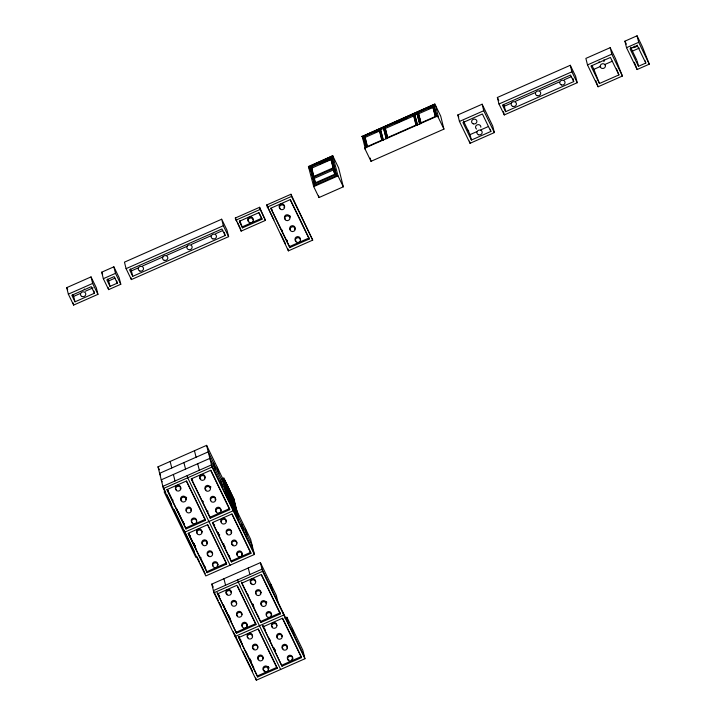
<?xml version="1.0" encoding="UTF-8"?>
<svg xmlns="http://www.w3.org/2000/svg" width="716" height="716" viewBox="0 0 716 716"><rect width="100%" height="100%" fill="white"/><g stroke="black" fill="none" stroke-linecap="round" stroke-linejoin="round"><path stroke-width="1.07" d="M434.863 104.071L362.001 136.55L434.863 104.071L440.689 116.09L443.938 129.113L371.013 161.315L364.65 148.203L437.583 116.001L438.371 117.102L435.462 105.44L433.431 106.335M366.127 147.675L363.289 136.282L380.303 128.764L383.418 140.22M386.184 138.815L383.346 127.43L414.483 113.674L417.598 125.121M419.603 124.056L416.766 112.663L433.78 105.154L436.894 116.601M379.22 129.847L381.789 140.157L367.21 146.592L364.641 136.291L379.22 129.847L379.757 130.939L365.169 137.382L367.478 146.655M413.409 114.748L415.978 125.058L387.267 137.74L384.689 127.43L413.409 114.748L414.206 116.395M432.706 106.228L435.274 116.538L420.686 122.982L418.117 112.672L432.706 106.228L435.543 116.601M364.56 136.747L362.538 137.642L365.437 149.304L364.65 148.203M379.749 130.035L383.803 128.245M414.188 114.829L417.231 113.486M374.826 132.514L377.833 131.189M395.93 123.197L401.953 120.53M403.967 119.644L406.983 118.319M428.311 108.895L431.309 107.57M387.535 137.803L385.226 128.522L413.938 115.849L416.247 125.121M433.234 107.328L418.645 113.763L420.963 123.045M308.426 166.497L332.734 155.766L338.57 167.786L343.313 186.813L319.005 197.544L313.706 186.616L308.426 166.497L309.885 169.504M308.524 166.9L332.734 155.766M309.84 166.756L331.723 157.09L336.601 175.626L314.718 185.292L309.84 166.756L310.368 167.848M330.702 158.424L334.658 174.283L315.21 182.866L311.254 167.007L330.702 158.424L331.231 159.516L334.748 173.612L333.772 169.781L314.342 178.347L313.805 177.255L333.253 168.672L333.772 169.773L333.584 168.967M319.434 164.17L329.163 159.874M331.231 159.516L311.782 168.108L311.254 167.007M313.608 176.467L333.056 167.875M66.722 287.644L91.03 276.904L96.329 287.832L97.949 294.348L73.641 305.079L68.342 294.151L66.722 287.644L67.68 289.631M101.708 272.187L113.862 266.826L119.16 277.745L120.789 284.261L108.635 289.622L103.337 278.694L101.708 272.187L102.674 274.174M221.691 219.212L124.459 262.145L126.079 268.652L131.377 279.58L228.619 236.647L226.99 230.14L221.691 219.212L223.32 225.719L228.619 236.647M457.828 114.945L482.137 104.214L492.733 126.061L494.353 132.576L470.045 143.307L459.448 121.451L457.828 114.945L458.786 116.932M497.36 97.483L570.285 65.29L575.583 76.209L577.203 82.725L504.279 114.927L498.98 103.999L497.36 97.483L498.801 100.464M610.184 47.668L585.876 58.399L587.496 64.914L598.093 86.77L622.401 76.03L615.483 58.596L610.184 47.668L611.804 54.174L622.401 76.03M624.907 41.17L637.061 35.8L642.359 46.728L649.278 64.163L637.124 69.533L626.527 47.677L624.907 41.17L626.348 44.15M235.304 218.013L259.613 207.282L265.457 220.376L241.149 231.116L235.304 218.013L236.754 220.993M266.665 204.982L290.973 194.251L312.704 240.129L288.396 250.86L266.665 204.982L273.888 219.884M314.19 184.2L336.072 174.534L331.723 157.09M68.342 294.151L92.65 283.42L91.03 276.904M103.337 278.694L115.491 273.333L113.862 266.826M126.079 268.652L223.32 225.719M235.85 220.188L260.159 209.448L259.613 207.282M459.448 121.451L483.756 110.72L482.137 104.214M498.98 103.999L571.905 71.797L570.285 65.29M587.496 64.914L611.804 54.174M626.527 47.677L638.681 42.307L637.061 35.8M267.202 207.148L291.51 196.417L290.973 194.251M313.706 186.616L338.015 175.885L332.833 156.16M93.921 291.063L94.458 293.229L75.01 301.821L73.659 296.397L80.469 293.39M85.329 291.242L93.107 287.805M116.753 280.976L117.299 283.151L110.004 286.364L108.653 280.94L115.034 278.121M224.314 232.279L225.128 235.537L132.755 276.322L131.395 270.899L138.501 267.757M142.565 265.967L162.863 256.999M166.926 255.209L187.225 246.25M191.288 244.451L211.596 235.492M215.65 233.693L222.757 230.561M572.907 78.357L573.713 81.606L505.648 111.669L504.297 106.237L511.412 103.104M515.475 101.305L534.771 92.785M539.855 90.538L559.16 82.018M564.235 79.771L571.35 76.639M632.228 51.203L639.325 48.07M616.512 68.852L618.91 74.92L599.462 83.504L593.868 69.345L600.679 66.337M604.572 64.619L612.35 61.182M261.716 218.255L261.966 219.266L242.518 227.858L242.268 226.847L261.716 218.255L258.986 212.634M490.326 129.292L490.863 131.458L471.414 140.05L470.063 134.626L476.874 131.619M480.758 129.9L488.536 126.464M645.787 63.053L637.312 45.564L630.017 48.786L638.502 66.275L645.787 63.053L645.25 60.878M308.963 237.998L309.214 239.01L289.765 247.602L289.515 246.59L308.963 237.998L290.365 199.648M235.689 508.485L250.618 539.282L254.404 554.47L205.787 575.941L163.4 488.518L157.994 466.823L206.611 445.352L222.506 478.136L227.375 497.665M163.4 488.518L212.017 467.056L206.611 445.352M221.933 478.941L223.848 478.1L234.436 499.956M223.356 480.525L224.573 479.988L234.105 499.652L238.455 517.095L237.238 517.632L227.706 497.96L223.356 480.525L224.314 482.486M227.706 497.96L228.923 497.423L224.573 479.988M230.391 503.124L228.037 498.264L229.254 497.727L225.298 481.868L233.774 499.356L237.73 515.207L229.254 497.727M233.774 499.356L232.557 499.893L225.97 486.289M205.161 519.368L205.411 520.38L185.963 528.972L185.713 527.961L205.161 519.368L186.563 481.018M229.469 508.637L229.72 509.649L210.271 518.232L210.021 517.221L229.469 508.637L210.871 470.287M226.354 563.08L226.605 564.092L207.157 572.675L206.906 571.663L226.354 563.08L207.756 524.73M250.663 552.349L250.913 553.361L231.465 561.944L231.214 560.932L250.663 552.349L232.065 513.99M284.879 618.168L286.901 617.273L302.796 650.056L304.962 658.729L256.337 680.2L213.959 592.785L211.793 584.104L260.409 562.633L276.304 595.417L277.924 601.923M213.959 592.785L262.575 571.314L260.409 562.633M217.449 593.895L236.889 585.303L255.97 624.647L236.522 633.23L217.19 592.884L236.522 633.23M236.271 632.219L255.71 623.636L237.596 586.261M280.019 612.896L280.278 613.907L260.83 622.499L260.579 621.488L280.019 612.896L261.43 574.545M238.643 637.607L258.082 629.015L277.164 668.35L257.715 676.942L238.383 636.596L257.715 676.942M262.951 626.867L282.39 618.284L301.472 657.619L282.023 666.211L262.691 625.856L282.023 666.211M257.465 675.931L276.904 667.339L258.306 628.988M281.773 665.2L301.212 656.608L282.623 618.257M235.591 512.056L235.108 510.132L236.334 509.604L227.849 492.116M599.059 61.746L599.274 62.131A2.667 2.417 -14 0 0 599.74 62.587M638.681 42.307L649.278 64.163M630.554 47.247L636.676 59.876M618.91 74.92L610.435 57.441L590.986 66.024L599.462 83.504M591.989 65.46L593.868 69.345M571.905 71.797L577.203 82.725M573.713 81.606L570.536 75.055L502.471 105.109L505.648 111.669M503.393 104.366L504.297 106.237M483.756 110.72L494.353 132.576M490.863 131.458L482.387 113.978L462.939 122.561L471.414 140.05M463.467 121.022L470.063 134.626M437.583 116.001L443.938 129.113M418.117 112.672L421.223 123.591M416.766 112.663L419.88 124.119M384.689 127.43L385.226 128.522M383.346 127.43L386.192 137.839M364.641 136.291L365.169 137.382M363.289 136.282L366.145 146.691M361.938 136.273L363.397 139.28M338.015 175.885L343.313 186.813M336.072 174.534L336.601 175.626M291.51 196.417L312.704 240.129M309.214 239.01L290.141 199.674L270.693 208.267L289.765 247.602M270.916 208.231L289.515 246.59M280.636 233.792L285.451 243.726M260.159 209.448L265.457 220.376M261.966 219.266L258.789 212.715L239.341 221.298L242.518 227.858M239.538 221.226L242.268 226.847M237.712 222.98L240.129 227.948M225.128 235.537L221.942 228.977L129.569 269.762L132.755 276.322M130.491 269.028L131.395 270.899M224.654 483.005L222.73 479.031L223.848 478.1M227.545 488.965L231.393 496.913M227.169 488.393L232.431 499.392L234.141 506.23M227.652 491.319L236.137 508.808M224.126 484.642L208.231 451.868L159.614 473.33L160.581 475.317M228.995 497.504L235.108 510.132M225.746 491.158L209.851 458.374L161.234 479.836L162.21 481.85M228.923 497.423L252.238 545.789M233.219 508.951L236.513 515.744L234.982 509.613M253.867 552.305L211.48 464.881L162.863 486.352L165.754 492.313M304.416 656.563L262.029 569.148L213.413 590.611L218.228 600.545M212.017 467.056L254.404 554.47M262.575 571.314L304.962 658.729M115.491 273.333L120.789 284.261M229.72 509.649L210.647 470.314L191.199 478.897L210.271 518.232M250.913 553.361L231.841 514.016L212.392 522.608L231.465 561.944M280.278 613.907L261.206 574.572L241.757 583.164L260.83 622.499M117.299 283.151L114.121 276.591L106.827 279.813L110.004 286.364M107.74 279.07L108.653 280.94M191.423 478.87L210.021 517.221M212.616 522.582L231.214 560.932M241.498 582.153L260.579 621.488M230.096 565.201L187.708 477.787L187.171 475.612M280.654 669.469L238.267 582.045L237.721 579.879M92.65 283.42L97.949 294.348M205.411 520.38L186.339 481.045L166.891 489.628L185.963 528.972M226.605 564.092L207.533 524.756L188.084 533.339L207.157 572.675M94.458 293.229L91.281 286.677L71.833 295.26L75.01 301.821M267.963 666.596L268.876 668.467M157.994 466.823L159.435 469.803M72.755 294.518L73.659 296.397M167.32 489.467L172.654 500.466M176.539 508.476L184.298 524.479M188.666 533.492L195.942 548.501M200.31 557.504L205.644 568.504M217.879 593.725L219.329 596.723M223.213 604.734L230.973 620.745M238.732 636.748L242.133 643.756M246.009 651.757L253.777 667.768M167.114 489.601L185.713 527.961M188.308 533.313L206.906 571.663M211.793 584.104L213.252 587.12M166.756 494.389L171.625 504.44M174.069 509.461L176.503 514.482M176.825 515.162L183.09 528.068M184.782 531.567L194.528 551.66M196.963 556.69L199.397 561.711M200.426 563.832L205.25 573.767M219.194 602.532L221.602 607.499M222.667 609.701L229.004 622.768M233.389 631.807L240.388 646.244M242.796 651.211L252.426 671.08M164.107 491.838L195.898 557.406M634.358 62.31L637.124 69.533M595.748 80.568L598.093 86.77M247.996 220.394L247.79 219.803A2.667 2.417 -14 0 1 252.802 218.147L253.008 218.738A2.667 2.417 -14 0 1 253.043 219.373M637.142 60.851L638.502 66.275M503.464 111.669L504.279 114.927M469.508 141.141L470.045 143.307M433.78 105.154L436.626 116.547M414.483 113.674L417.33 125.067M385.485 129.068L387.544 137.32M380.303 128.764L383.141 140.157M380.008 131.968L382.067 140.211M370.199 158.057L371.013 161.315M311.657 167.607L315.541 183.171M318.477 195.432L319.005 197.544M310.628 168.878L314.718 185.292M287.859 248.694L288.396 250.86M240.603 228.941L241.149 231.116M301.212 656.608L301.472 657.619M292.2 628.201L293.82 634.707M286.901 617.273L288.521 623.779M283.223 612.851L283.769 615.026L235.152 636.488L234.606 634.322M271.006 584.489L272.626 590.995M245.32 528.354L246.939 534.861M241.641 523.933L243.27 530.449M276.904 667.339L277.164 668.35M236.933 515.377L237.972 519.521M232.897 500.189L233.658 503.267M236.477 514.553L237.238 517.632M248.255 568.003L249.875 574.509M232.673 508.593L233.21 510.759L184.594 532.23L184.057 530.055M223.956 481.904L228.037 498.264M217.208 467.208L218.828 473.715M220.447 480.23L222.076 486.737M255.71 623.636L255.97 624.647M213.529 462.787L215.149 469.302M255.8 678.034L256.337 680.2M194.457 450.722L196.077 457.229M197.697 463.735L199.325 470.251M223.947 578.734L225.567 585.249M183.923 462.599L185.542 469.105M130.84 277.414L131.377 279.58M170.148 461.453L171.768 467.969M173.388 474.475L175.017 480.982M108.089 287.456L108.635 289.622M73.104 302.904L73.641 305.079M637.338 45.126A4.001 3.634 -14 0 1 632.183 47.399M634.949 46.137A4.001 3.634 -14 0 1 633.955 46.442M603.982 59.786A2.667 2.417 -14 0 1 603.857 61.648M468.738 131.055A4.001 3.634 -14 0 1 468.201 130.258M476.623 129.077A2.667 2.417 -14 0 1 477.142 124.87A2.667 2.417 -14 0 1 480.83 127.215M228.977 555.965A2.667 2.417 -14 0 1 229.532 557.102M229.872 557.29A4.001 3.634 -14 0 1 229.048 555.598M191.888 479.478A2.667 2.417 -14 0 1 192.443 480.606M192.783 480.803A4.001 3.634 -14 0 1 191.96 479.102M212.231 553.898A2.667 2.417 -14 0 0 212.357 552.636L212.142 552.045A2.667 2.417 -14 0 0 207.13 553.701L207.336 554.291A2.667 2.417 -14 0 0 208.83 555.491M185.739 499.258A2.667 2.417 -14 0 0 185.865 498.005L185.659 497.405A2.667 2.417 -14 0 0 180.638 499.061L180.844 499.661A2.667 2.417 -14 0 0 181.73 500.591M178.803 512.307A4.001 3.634 -14 0 1 178.266 511.51M186.679 497.727A4.001 3.634 -14 0 1 185.927 497.092M178.535 512.593A4.001 3.634 -14 0 1 178.248 511.689M172.968 500.582A4.001 3.634 -14 0 1 172.681 499.678M236.692 542.54A2.667 2.417 -14 0 0 236.665 541.905L236.459 541.305A2.667 2.417 -14 0 0 231.438 542.961L231.644 543.56A2.667 2.417 -14 0 0 233.139 544.76M230.928 532.811A2.667 2.417 -14 0 0 231.366 530.977L231.161 530.377A2.667 2.417 -14 0 0 226.14 532.033L226.346 532.632A2.667 2.417 -14 0 0 227.232 533.563M203.111 501.567A4.001 3.634 -14 0 1 202.574 500.779M204.436 478.181A2.667 2.417 -14 0 0 204.874 476.337L204.669 475.746A2.667 2.417 -14 0 0 199.648 477.402L199.854 478.002A2.667 2.417 -14 0 0 200.74 478.923M215.033 500.028A2.667 2.417 -14 0 0 215.471 498.193L215.265 497.602A2.667 2.417 -14 0 0 210.244 499.258L210.45 499.849A2.667 2.417 -14 0 0 210.826 500.377M220.644 510.383A2.667 2.417 -14 0 0 220.77 509.121L220.564 508.521A2.667 2.417 -14 0 0 215.543 510.186L215.749 510.777A2.667 2.417 -14 0 0 216.635 511.707M210.2 487.9A2.667 2.417 -14 0 0 210.173 487.265L209.967 486.674A2.667 2.417 -14 0 0 204.946 488.33L205.152 488.921A2.667 2.417 -14 0 0 206.038 489.851M202.843 501.862A4.001 3.634 -14 0 1 202.556 500.958M168.475 491.534A4.001 3.634 -14 0 1 167.651 489.833M210.987 486.987A4.001 3.634 -14 0 1 210.236 486.361M190.725 510.768A2.667 2.417 -14 0 0 191.163 508.933L190.957 508.333A2.667 2.417 -14 0 0 185.936 509.989L186.142 510.589A2.667 2.417 -14 0 0 186.518 511.108M184.37 524.318A4.001 3.634 -14 0 1 183.529 521.669M196.336 521.114A2.667 2.417 -14 0 0 196.461 519.861L196.247 519.261A2.667 2.417 -14 0 0 191.235 520.917L191.441 521.517A2.667 2.417 -14 0 0 192.327 522.438M207.855 511.886A4.001 3.634 -14 0 1 207.837 510.929M180.128 488.912A2.667 2.417 -14 0 0 180.566 487.077L180.36 486.477A2.667 2.417 -14 0 0 175.339 488.133L175.545 488.733A2.667 2.417 -14 0 0 176.431 489.663M225.325 546.997A4.001 3.634 -14 0 1 224.036 545.574M223.75 544.67A4.001 3.634 -14 0 1 223.732 543.712M223.768 544.482A4.001 3.634 -14 0 1 223.481 543.578M206.611 543.542A2.667 2.417 -14 0 0 207.058 541.708L206.843 541.117A2.667 2.417 -14 0 0 201.831 542.773L202.037 543.363A2.667 2.417 -14 0 0 202.923 544.294M225.943 521.311A2.667 2.417 -14 0 0 226.068 520.049L225.862 519.449A2.667 2.417 -14 0 0 220.841 521.114L221.047 521.704A2.667 2.417 -14 0 0 221.423 522.224M241.525 554.667A2.667 2.417 -14 0 0 241.963 552.833L241.757 552.233A2.667 2.417 -14 0 0 236.736 553.889L236.942 554.488A2.667 2.417 -14 0 0 237.318 555.007M205.564 568.021A4.001 3.634 -14 0 1 204.74 566.329M217.208 565.398A2.667 2.417 -14 0 0 217.655 563.564L217.44 562.964A2.667 2.417 -14 0 0 212.428 564.629L212.634 565.219A2.667 2.417 -14 0 0 213.01 565.738M214.728 525.141A4.001 3.634 -14 0 1 213.153 522.814M219.275 535.434A4.001 3.634 -14 0 1 218.434 532.785M219.749 534.977A4.001 3.634 -14 0 1 218.183 532.65M190.42 535.872A4.001 3.634 -14 0 1 189.668 535.246M189.131 534.449A4.001 3.634 -14 0 1 188.845 533.545M194.967 546.174A4.001 3.634 -14 0 1 194.126 543.525M201.017 557.728A4.001 3.634 -14 0 1 200.265 557.093M201.635 532.042A2.667 2.417 -14 0 0 201.76 530.78L201.545 530.189A2.667 2.417 -14 0 0 196.533 531.845L196.739 532.444A2.667 2.417 -14 0 0 197.115 532.964M195.441 545.717A4.001 3.634 -14 0 1 194.698 545.082M194.161 544.294A4.001 3.634 -14 0 1 193.875 543.39M262.468 658.738A2.667 2.417 -14 0 0 262.906 656.903L262.7 656.303A2.667 2.417 -14 0 0 257.688 657.959L257.894 658.559A2.667 2.417 -14 0 0 258.771 659.49M236.298 603.525A2.667 2.417 -14 0 0 236.414 602.263L236.208 601.664A2.667 2.417 -14 0 0 231.196 603.328L231.402 603.919A2.667 2.417 -14 0 0 231.769 604.438M230.373 618.284A4.001 3.634 -14 0 1 228.807 615.957M229.353 616.566A4.001 3.634 -14 0 1 228.529 614.865M224.332 606.721A4.001 3.634 -14 0 1 223.508 605.029M286.776 647.998A2.667 2.417 -14 0 0 287.214 646.163L287.009 645.572A2.667 2.417 -14 0 0 281.997 647.228L282.202 647.828A2.667 2.417 -14 0 0 283.08 648.75M281.8 636.497A2.667 2.417 -14 0 0 281.916 635.235L281.71 634.644A2.667 2.417 -14 0 0 276.698 636.3L276.904 636.9A2.667 2.417 -14 0 0 277.271 637.419M269.019 667.554A4.001 3.634 -14 0 1 268.276 666.918M253.938 606.917A4.001 3.634 -14 0 1 253.097 604.268M253.661 605.834A4.001 3.634 -14 0 1 252.838 604.134M255.308 581.866A2.667 2.417 -14 0 0 255.424 580.604L255.218 580.005A2.667 2.417 -14 0 0 250.206 581.66L250.412 582.26A2.667 2.417 -14 0 0 250.779 582.779M251.907 583.459A2.667 2.417 -14 0 1 251.289 583.191M266.057 603.087A2.667 2.417 -14 0 0 266.021 602.46L265.815 601.861A2.667 2.417 -14 0 0 260.803 603.516L261.009 604.116A2.667 2.417 -14 0 0 261.886 605.047M270.881 615.223A2.667 2.417 -14 0 0 271.319 613.388L271.113 612.789A2.667 2.417 -14 0 0 266.101 614.444L266.307 615.044A2.667 2.417 -14 0 0 266.674 615.563M260.284 593.367A2.667 2.417 -14 0 0 260.722 591.532L260.517 590.933A2.667 2.417 -14 0 0 255.505 592.588L255.71 593.188A2.667 2.417 -14 0 0 256.077 593.707M219.776 596.428A4.001 3.634 -14 0 1 218.21 594.101M218.756 594.71A4.001 3.634 -14 0 1 218.219 593.922M248.64 595.989A4.001 3.634 -14 0 1 247.817 594.289M241.596 614.453A2.667 2.417 -14 0 0 241.713 613.191L241.507 612.592A2.667 2.417 -14 0 0 236.495 614.247L236.701 614.847A2.667 2.417 -14 0 0 237.578 615.778M258.7 617.049A4.001 3.634 -14 0 1 258.413 616.145M246.572 625.954A2.667 2.417 -14 0 0 247.011 624.119L246.805 623.52A2.667 2.417 -14 0 0 241.793 625.175L241.999 625.775A2.667 2.417 -14 0 0 242.366 626.294M266.835 602.183A4.001 3.634 -14 0 1 266.092 601.547M231 592.597A2.667 2.417 -14 0 0 231.116 591.335L230.91 590.736A2.667 2.417 -14 0 0 225.898 592.4L226.104 592.991A2.667 2.417 -14 0 0 226.471 593.51M227.599 594.191A2.667 2.417 -14 0 1 226.981 593.922M275.132 650.629A4.001 3.634 -14 0 1 274.291 647.98M275.606 650.173A4.001 3.634 -14 0 1 274.855 649.537M257.491 647.228A2.667 2.417 -14 0 0 257.608 645.975L257.402 645.376A2.667 2.417 -14 0 0 252.39 647.031L252.596 647.631A2.667 2.417 -14 0 0 254.09 648.83M263.73 626.894A4.001 3.634 -14 0 1 263.434 625.99M276.501 625.569A2.667 2.417 -14 0 0 276.618 624.316L276.412 623.717A2.667 2.417 -14 0 0 271.4 625.372L271.606 625.972A2.667 2.417 -14 0 0 272.483 626.894M292.549 657.727A2.667 2.417 -14 0 0 292.513 657.091L292.307 656.5A2.667 2.417 -14 0 0 287.295 658.156L287.501 658.747A2.667 2.417 -14 0 0 288.995 659.946M292.074 658.926A2.667 2.417 -14 0 1 291.609 659.418M268.088 669.084A2.667 2.417 -14 0 0 268.205 667.831L267.999 667.231A2.667 2.417 -14 0 0 262.987 668.887L263.193 669.487A2.667 2.417 -14 0 0 264.687 670.677M251.298 660.904A4.001 3.634 -14 0 1 250.546 660.277M265.278 629.4A4.001 3.634 -14 0 1 263.998 627.977M263.712 627.073A4.001 3.634 -14 0 1 263.694 626.124M270.576 640.328A4.001 3.634 -14 0 1 269.01 638.001M240.97 640.131A4.001 3.634 -14 0 1 239.69 638.708M239.404 637.804A4.001 3.634 -14 0 1 239.377 636.855M239.412 637.625A4.001 3.634 -14 0 1 239.126 636.721M250.824 661.36A4.001 3.634 -14 0 1 249.974 658.711M252.193 636.309A2.667 2.417 -14 0 0 252.309 635.047L252.104 634.448A2.667 2.417 -14 0 0 247.092 636.103L247.297 636.703A2.667 2.417 -14 0 0 248.175 637.634M289.694 217.261A2.667 2.417 -14 0 0 289.667 216.635L289.461 216.035A2.667 2.417 -14 0 0 284.44 217.691L284.655 218.291A2.667 2.417 -14 0 0 285.532 219.221M294.527 229.397A2.667 2.417 -14 0 0 294.965 227.563L294.759 226.963A2.667 2.417 -14 0 0 289.738 228.619L289.953 229.218A2.667 2.417 -14 0 0 290.32 229.738M287.349 241.247A4.001 3.634 -14 0 1 287.331 240.299M300.147 239.744A2.667 2.417 -14 0 0 300.264 238.491L300.058 237.891A2.667 2.417 -14 0 0 295.037 239.547L295.252 240.146A2.667 2.417 -14 0 0 296.129 241.068M282.605 230.937A4.001 3.634 -14 0 1 282.068 230.14M272.277 210.164A4.001 3.634 -14 0 1 271.454 208.463M290.481 216.357A4.001 3.634 -14 0 1 289.729 215.722M282.337 231.223A4.001 3.634 -14 0 1 282.05 230.319M283.93 207.542A2.667 2.417 -14 0 0 284.368 205.707L284.163 205.107A2.667 2.417 -14 0 0 279.142 206.763L279.356 207.363A2.667 2.417 -14 0 0 280.233 208.293M240.925 223.204A4.001 3.634 -14 0 1 240.388 222.407M240.102 221.504A4.001 3.634 -14 0 1 240.084 220.555M248.882 221.325A2.667 2.417 -14 0 1 248.371 220.922M84.425 288.987A2.667 2.417 -14 0 1 84.264 289.613M605.333 65.21L605.029 64.655A2.667 2.417 -14 0 0 600.321 67L600.626 67.555A2.667 2.417 -14 0 0 605.333 65.21M300.532 239.574L300.326 238.974A2.667 2.417 -14 0 0 295.314 240.63L295.52 241.229A2.667 2.417 -14 0 0 300.532 239.574M295.234 228.646L295.028 228.046A2.667 2.417 -14 0 0 290.016 229.702L290.222 230.301A2.667 2.417 -14 0 0 295.234 228.646M289.935 217.718L289.729 217.118A2.667 2.417 -14 0 0 284.717 218.774L284.923 219.373A2.667 2.417 -14 0 0 289.935 217.718M284.637 206.79L284.431 206.19A2.667 2.417 -14 0 0 279.419 207.846L279.625 208.446A2.667 2.417 -14 0 0 284.637 206.79M253.285 219.821L253.07 219.23A2.667 2.417 -14 0 0 248.058 220.886L248.264 221.486A2.667 2.417 -14 0 0 253.285 219.821M292.781 658.183L292.575 657.583A2.667 2.417 -14 0 0 287.564 659.239L287.769 659.839A2.667 2.417 -14 0 0 292.781 658.183M287.483 647.255L287.277 646.655A2.667 2.417 -14 0 0 282.265 648.311L282.471 648.911A2.667 2.417 -14 0 0 287.483 647.255M282.185 636.327L281.979 635.727A2.667 2.417 -14 0 0 276.967 637.383L277.173 637.983A2.667 2.417 -14 0 0 282.185 636.327M276.886 625.399L276.68 624.8A2.667 2.417 -14 0 0 271.668 626.455L271.874 627.055A2.667 2.417 -14 0 0 276.886 625.399M271.597 614.471L271.382 613.872A2.667 2.417 -14 0 0 266.37 615.527L266.576 616.127A2.667 2.417 -14 0 0 271.597 614.471M266.298 603.543L266.084 602.944A2.667 2.417 -14 0 0 261.072 604.599L261.277 605.199A2.667 2.417 -14 0 0 266.298 603.543M261 592.615L260.785 592.016A2.667 2.417 -14 0 0 255.773 593.671L255.979 594.271A2.667 2.417 -14 0 0 261 592.615M255.701 581.687L255.487 581.088A2.667 2.417 -14 0 0 250.475 582.752L250.681 583.343A2.667 2.417 -14 0 0 255.701 581.687M242.232 553.915L242.026 553.316A2.667 2.417 -14 0 0 237.005 554.981L237.22 555.571A2.667 2.417 -14 0 0 242.232 553.915M236.933 542.988L236.727 542.388A2.667 2.417 -14 0 0 231.707 544.053L231.921 544.643A2.667 2.417 -14 0 0 236.933 542.988M231.635 532.06L231.429 531.469A2.667 2.417 -14 0 0 226.408 533.125L226.623 533.715A2.667 2.417 -14 0 0 231.635 532.06M226.337 521.132L226.131 520.541A2.667 2.417 -14 0 0 221.11 522.197L221.325 522.787A2.667 2.417 -14 0 0 226.337 521.132M221.038 510.204L220.832 509.613A2.667 2.417 -14 0 0 215.811 511.269L216.026 511.868A2.667 2.417 -14 0 0 221.038 510.204M215.74 499.276L215.534 498.685A2.667 2.417 -14 0 0 210.513 500.341L210.728 500.94A2.667 2.417 -14 0 0 215.74 499.276M210.441 488.357L210.236 487.757A2.667 2.417 -14 0 0 205.215 489.413L205.429 490.012A2.667 2.417 -14 0 0 210.441 488.357M205.143 477.429L204.937 476.829A2.667 2.417 -14 0 0 199.916 478.485L200.131 479.085A2.667 2.417 -14 0 0 205.143 477.429M268.473 668.914L268.267 668.314A2.667 2.417 -14 0 0 263.255 669.97L263.461 670.57A2.667 2.417 -14 0 0 268.473 668.914M263.175 657.986L262.969 657.386A2.667 2.417 -14 0 0 257.957 659.042L258.163 659.642A2.667 2.417 -14 0 0 263.175 657.986M257.876 647.058L257.671 646.458A2.667 2.417 -14 0 0 252.659 648.114L252.864 648.714A2.667 2.417 -14 0 0 257.876 647.058M252.578 636.13L252.372 635.531A2.667 2.417 -14 0 0 247.36 637.195L247.566 637.786A2.667 2.417 -14 0 0 252.578 636.13M247.28 625.202L247.074 624.603A2.667 2.417 -14 0 0 242.062 626.267L242.268 626.858A2.667 2.417 -14 0 0 247.28 625.202M241.981 614.274L241.775 613.684A2.667 2.417 -14 0 0 236.763 615.339L236.969 615.93A2.667 2.417 -14 0 0 241.981 614.274M236.683 603.346L236.477 602.756A2.667 2.417 -14 0 0 231.465 604.411L231.671 605.002A2.667 2.417 -14 0 0 236.683 603.346M231.384 592.418L231.179 591.828A2.667 2.417 -14 0 0 226.166 593.483L226.372 594.083A2.667 2.417 -14 0 0 231.384 592.418M217.924 564.647L217.718 564.056A2.667 2.417 -14 0 0 212.697 565.712L212.903 566.311A2.667 2.417 -14 0 0 217.924 564.647M212.625 553.719L212.419 553.128A2.667 2.417 -14 0 0 207.398 554.784L207.604 555.383A2.667 2.417 -14 0 0 212.625 553.719M207.327 542.8L207.121 542.2A2.667 2.417 -14 0 0 202.1 543.856L202.306 544.455A2.667 2.417 -14 0 0 207.327 542.8M202.028 531.872L201.822 531.272A2.667 2.417 -14 0 0 196.802 532.928L197.016 533.527A2.667 2.417 -14 0 0 202.028 531.872M196.73 520.944L196.524 520.344A2.667 2.417 -14 0 0 191.503 522L191.718 522.599A2.667 2.417 -14 0 0 196.73 520.944M191.432 510.016L191.226 509.416A2.667 2.417 -14 0 0 186.205 511.072L186.42 511.672A2.667 2.417 -14 0 0 191.432 510.016M186.133 499.088L185.927 498.488A2.667 2.417 -14 0 0 180.906 500.144L181.121 500.744A2.667 2.417 -14 0 0 186.133 499.088M180.835 488.16L180.629 487.56A2.667 2.417 -14 0 0 175.608 489.216L175.823 489.816A2.667 2.417 -14 0 0 180.835 488.16M561.433 84.927A2.667 2.417 -14 0 0 565.022 82.152A2.667 2.417 -14 0 0 560.753 80.792A2.667 2.417 -14 0 0 561.433 84.927M537.125 95.667A2.667 2.417 -14 0 0 540.714 92.892A2.667 2.417 -14 0 0 536.445 91.523A2.667 2.417 -14 0 0 537.125 95.667M512.817 106.398A2.667 2.417 -14 0 0 516.406 103.623A2.667 2.417 -14 0 0 512.128 102.263A2.667 2.417 -14 0 0 512.817 106.398M473.285 123.85A2.667 2.417 -14 0 0 476.874 121.076A2.667 2.417 -14 0 0 472.596 119.715A2.667 2.417 -14 0 0 473.285 123.85M478.583 134.778A2.667 2.417 -14 0 0 482.172 132.004A2.667 2.417 -14 0 0 477.894 130.643A2.667 2.417 -14 0 0 478.583 134.778M212.84 238.858A2.667 2.417 -14 0 0 216.438 236.074A2.667 2.417 -14 0 0 212.16 234.714A2.667 2.417 -14 0 0 212.84 238.858M188.532 249.589A2.667 2.417 -14 0 0 192.13 246.814A2.667 2.417 -14 0 0 187.852 245.454A2.667 2.417 -14 0 0 188.532 249.589M139.915 271.06A2.667 2.417 -14 0 0 143.504 268.276A2.667 2.417 -14 0 0 139.235 266.916A2.667 2.417 -14 0 0 139.915 271.06M164.224 260.32A2.667 2.417 -14 0 0 167.812 257.545A2.667 2.417 -14 0 0 163.543 256.185A2.667 2.417 -14 0 0 164.224 260.32M82.179 296.549A2.667 2.417 -14 0 0 85.768 293.775A2.667 2.417 -14 0 0 81.49 292.414A2.667 2.417 -14 0 0 82.179 296.549"/></g></svg>
